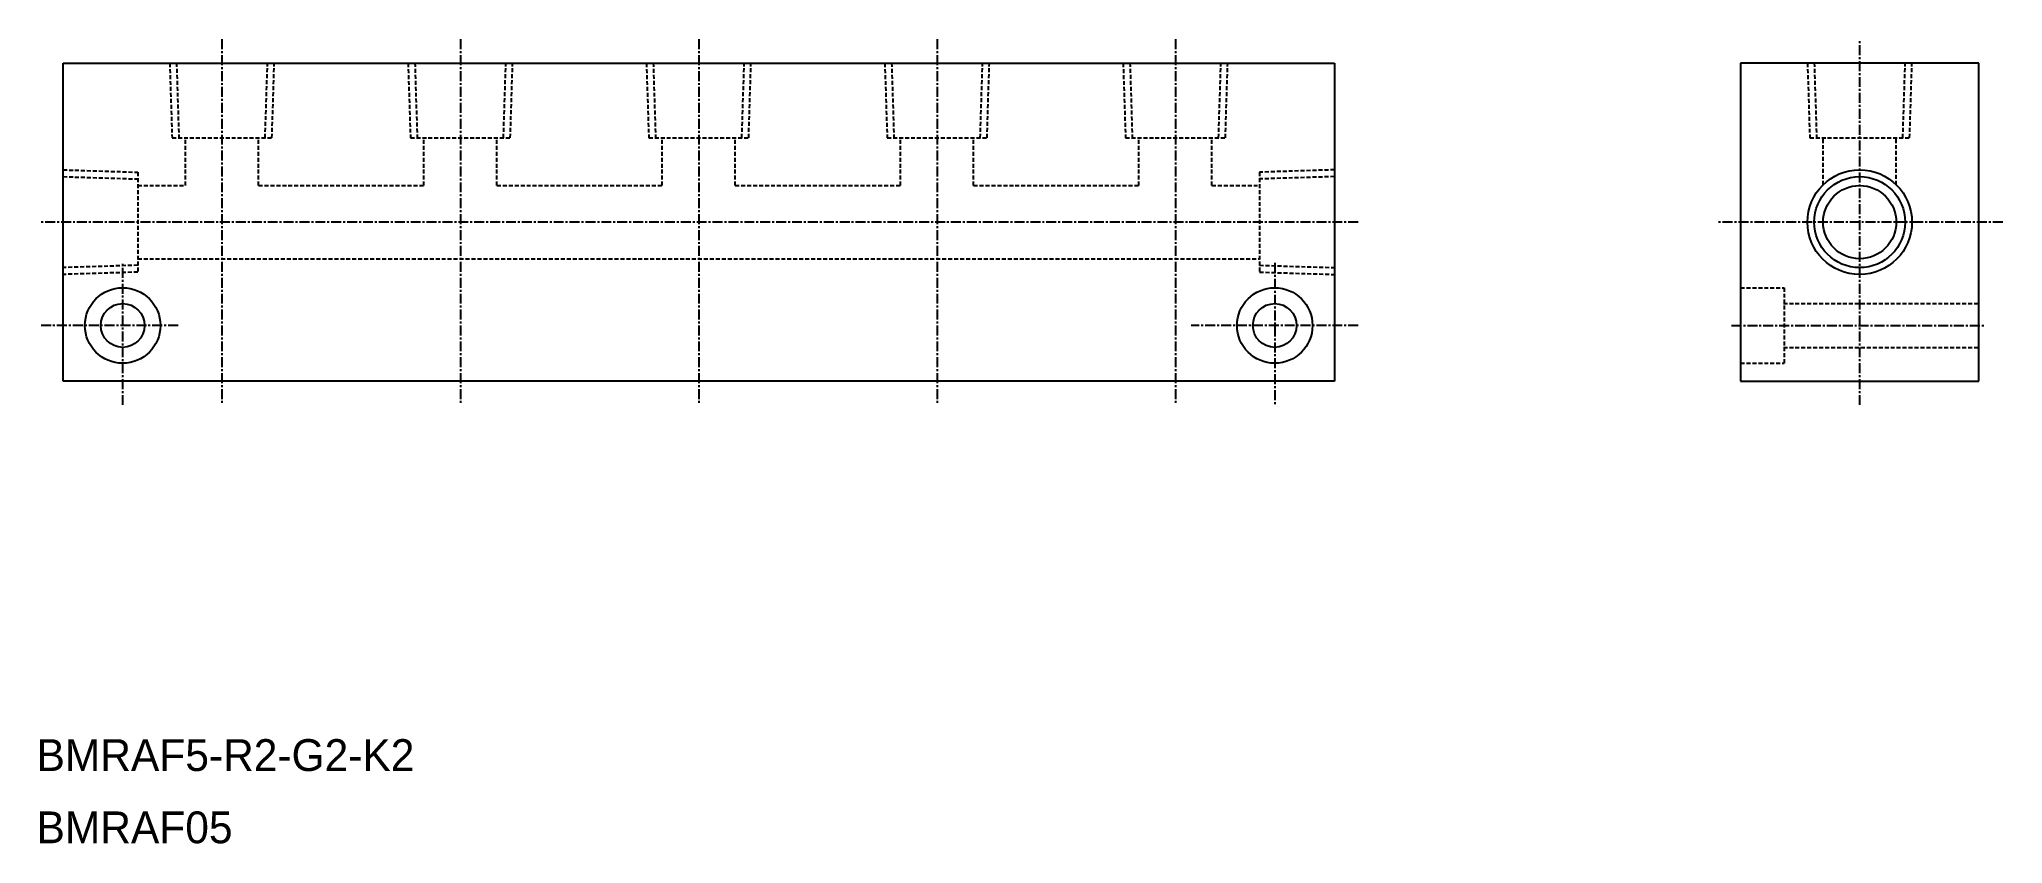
# Model space of a CAD drawing. Extents: x 325 to 572, y 215 to 316.
import ezdxf

# ---------------------------------------------------------------- set-up
doc = ezdxf.new("R2010")
doc.units = 0
doc.linetypes.add('CENTER', pattern=[2, 1.25, -0.25, 0.25, -0.25])
doc.linetypes.add('DASHED', pattern=[0.75, 0.5, -0.25])
doc.layers.get('0').update_dxf_attribs({"linetype": 'CONTINUOUS'})
doc.layers.add('CENTER', color=1, linetype='CENTER')

msp = doc.modelspace()

# ---------------------------------------------------------------- linework, layer by layer
at = {"color": 7, "linetype": 'CONTINUOUS'}
for p, q in [((328.14, 312.72), (488.14, 312.72)), ((328.14, 272.72), (328.14, 312.72)), ((488.14, 312.72), (488.14, 272.72)), ((569.26, 312.72), (539.26, 312.72)), ((539.26, 312.72), (539.26, 272.72)), ((569.26, 272.72), (569.26, 312.72)), ((488.14, 272.72), (328.14, 272.72)), ((539.26, 272.72), (569.26, 272.72))]:
    msp.add_line(p, q, dxfattribs=at)
at = {"color": 3, "linetype": 'DASHED'}
for p, q in [((341.56, 312.72), (341.86, 303.32)), ((342.42, 312.75), (342.71, 303.32)), ((353.57, 303.32), (353.87, 312.75)), ((354.43, 303.32), (354.72, 312.72)), ((371.56, 312.72), (371.86, 303.32)), ((372.42, 312.75), (372.71, 303.32)), ((383.57, 303.32), (383.87, 312.75)), ((384.43, 303.32), (384.72, 312.72)), ((401.56, 312.72), (401.86, 303.32)), ((402.42, 312.75), (402.71, 303.32)), ((413.57, 303.32), (413.87, 312.75)), ((414.43, 303.32), (414.72, 312.72)), ((431.56, 312.72), (431.86, 303.32)), ((432.42, 312.75), (432.71, 303.32)), ((443.57, 303.32), (443.87, 312.75)), ((444.43, 303.32), (444.72, 312.72)), ((461.56, 312.72), (461.86, 303.32)), ((462.42, 312.75), (462.71, 303.32)), ((473.57, 303.32), (473.87, 312.75)), ((474.43, 303.32), (474.72, 312.72)), ((547.69, 312.72), (547.98, 303.32)), ((548.54, 312.75), (548.84, 303.32)), ((559.69, 303.32), (559.99, 312.75)), ((560.55, 303.32), (560.84, 312.72)), ((341.86, 303.32), (354.43, 303.32)), ((343.54, 297.32), (343.54, 303.32)), ((352.74, 297.32), (352.74, 303.32)), ((371.86, 303.32), (384.43, 303.32)), ((373.54, 297.32), (373.54, 303.32)), ((382.74, 297.32), (382.74, 303.32)), ((401.86, 303.32), (414.43, 303.32)), ((403.54, 297.32), (403.54, 303.32)), ((412.74, 297.32), (412.74, 303.32)), ((431.86, 303.32), (444.43, 303.32)), ((433.54, 297.32), (433.54, 303.32)), ((442.74, 297.32), (442.74, 303.32)), ((461.86, 303.32), (474.43, 303.32)), ((463.54, 297.32), (463.54, 303.32)), ((472.74, 297.32), (472.74, 303.32)), ((547.98, 303.32), (560.55, 303.32)), ((549.66, 297.42), (549.66, 303.32)), ((558.86, 297.42), (558.86, 303.32)), ((328.14, 299.3), (337.54, 299)), ((488.14, 299.3), (478.74, 299)), ((328.14, 298.44), (337.54, 298.15)), ((337.54, 299), (337.54, 286.43)), ((337.54, 297.32), (343.54, 297.32)), ((352.74, 297.32), (373.54, 297.32)), ((382.74, 297.32), (403.54, 297.32)), ((412.74, 297.32), (433.54, 297.32)), ((442.74, 297.32), (463.54, 297.32)), ((472.74, 297.32), (478.74, 297.32)), ((478.74, 299), (478.74, 286.43)), ((488.14, 298.44), (478.74, 298.15)), ((337.54, 287.29), (328.14, 287)), ((337.54, 288.12), (478.74, 288.12)), ((478.74, 287.29), (488.14, 287)), ((337.54, 286.43), (328.14, 286.14)), ((478.74, 286.43), (488.14, 286.14)), ((539.26, 284.47), (544.76, 284.47)), ((544.76, 284.47), (544.76, 274.97)), ((544.66, 282.47), (569.26, 282.47)), ((544.66, 276.97), (569.26, 276.97)), ((539.26, 274.97), (544.76, 274.97))]:
    msp.add_line(p, q, dxfattribs=at)
at = {"color": 3, "linetype": 'CONTINUOUS'}
msp.add_circle((554.26, 292.72), 6.58, dxfattribs=at)
at = {"color": 7, "linetype": 'CONTINUOUS'}
for centre, radius in [((554.26, 292.72), 5.72), ((554.26, 292.72), 4.6), ((335.64, 279.72), 4.75), ((480.64, 279.72), 4.75), ((335.64, 279.72), 2.75), ((480.64, 279.72), 2.75)]:
    msp.add_circle(centre, radius, dxfattribs=at)
at = {"layer": 'CENTER', "color": 1, "linetype": 'CENTER'}
for p, q in [((348.14, 315.72), (348.14, 269.72)), ((378.14, 315.72), (378.14, 269.72)), ((408.14, 315.72), (408.14, 269.72)), ((438.14, 315.72), (438.14, 269.72)), ((468.14, 315.72), (468.14, 269.72)), ((554.26, 269.72), (554.26, 315.72)), ((491.14, 292.72), (325.14, 292.72)), ((572.26, 292.72), (536.26, 292.72)), ((335.64, 269.72), (335.64, 287.59)), ((480.64, 287.59), (480.64, 269.72)), ((342.62, 279.72), (325.14, 279.72)), ((491.14, 279.72), (470.14, 279.72)), ((538.13, 279.72), (570.02, 279.72))]:
    msp.add_line(p, q, dxfattribs=at)

# ---------------------------------------------------------------- texts
at = {"color": 7, "linetype": 'CONTINUOUS'}
for s, p in [('BMRAF5-R2-G2-K2', (324.8, 223.68)), ('BMRAF05', (324.8, 214.59))]:
    msp.add_text(s, height=4, dxfattribs=at).set_placement(p)

doc.saveas('drawing.dxf')
